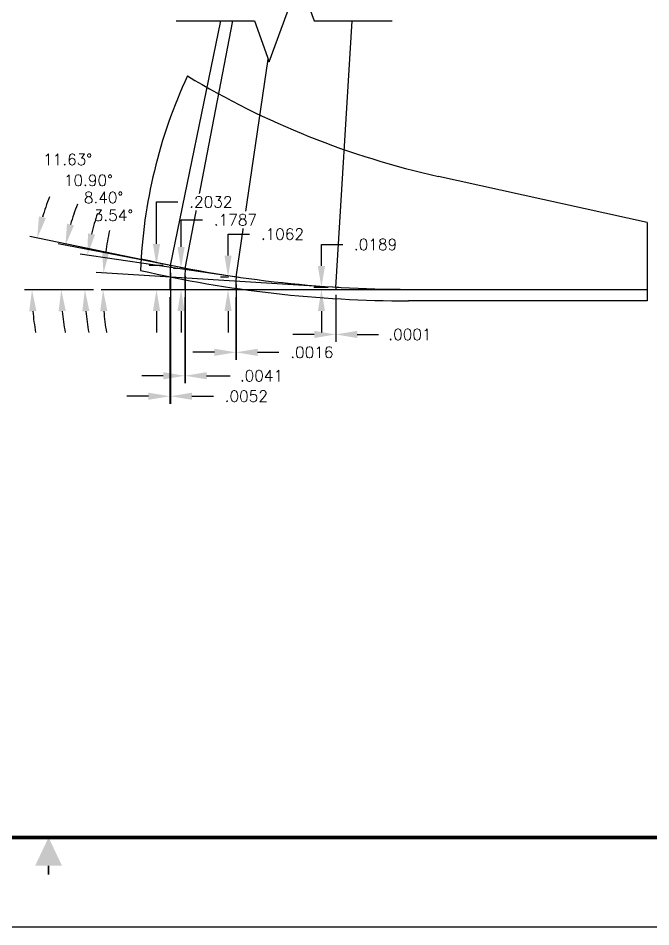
# Model space of a CAD drawing. Extents: x 0 to 22, y 0 to 19.5.
# Drawn here: x 10.75 to 16.05, y 0 to 7.62 of the extents above; entities that cross this region are included whole.
import ezdxf
from ezdxf.enums import TextEntityAlignment as Align

# ---------------------------------------------------------------- set-up
doc = ezdxf.new("R2010")
doc.units = 0
doc.header["$LTSCALE"] = 0.5
doc.header["$MEASUREMENT"] = 0
doc.header["$PDMODE"] = 3
doc.layers.get('0').update_dxf_attribs({"linetype": 'CONTINUOUS'})
doc.layers.get('Defpoints').update_dxf_attribs({"color": 10, "linetype": 'CONTINUOUS'})
doc.layers.add('Dims', color=4, linetype='CONTINUOUS')
doc.layers.add('Title Block', color=7, linetype='CONTINUOUS')
doc.styles.add('RomanS', font='romans')
doc.dimstyles.get("Standard").update_dxf_attribs({"dimtxt": 0.094, "dimasz": 0.18, "dimexe": 0.0625, "dimexo": 0.0625, "dimgap": 0.09, "dimtad": 0, "dimtih": 1, "dimtoh": 1, "dimdec": 4, "dimzin": 4, "dimdsep": 46, "dimtxsty": 'RomanS', "dimcen": 0.09, "dimazin": 1, "dimtfac": 1, "dimtdec": 4, "dimtofl": 0, "dimtmove": 0, "dimatfit": 0, "dimfxl": 1, "dimtolj": 1, "dimtzin": 0, "dimarcsym": 0})

# ---------------------------------------------------------------- blocks, each defined once
blk = doc.blocks.new('COT_cblock')
at = {"layer": 'Title Block', "color": 8}
blk.add_lwpolyline([(0, 0), (22, 0), (22, 17), (0, 17)], close=True, dxfattribs=at)
at = {"layer": 'Title Block', "const_width": 0.03}
blk.add_lwpolyline([(21.38, 16.25), (0.62, 16.25), (0.62, 0.75), (21.38, 0.75)], close=True, dxfattribs=at)
at = {"layer": 'Title Block', "const_width": 0.015}
blk.add_lwpolyline([(11, 0.4375), (11, 0.5125)], dxfattribs=at)
at = {"layer": 'Title Block'}
blk.add_solid([(10.8875, 0.5125), (11.1125, 0.5125), (11, 0.75)], dxfattribs=at)
at = {"layer": 'Title Block', "color": 1, "style": 'RomanS', "flags": 8}
for tag, p in [('FNAME', (0.37, 3.75)), ('REVDATE', (0.37, 2.25)), ('USER', (0.37, 0.75))]:
    blk.add_attdef(tag, text='', height=0.047, rotation=90, dxfattribs=at).set_placement(p, align=Align.BOTTOM_LEFT)
at = {"layer": 'Title Block', "color": 3, "style": 'RomanS', "flags": 8}
for tag, height, p in [('DRAWN', 0.11, (16.9503, 1.9844)), ('TITL1', 0.125, (19.587, 1.6835)), ('TITL2', 0.094, (19.587, 1.5143)), ('TITL3', 0.094, (19.587, 1.3739))]:
    blk.add_attdef(tag, text='', height=height, dxfattribs=at).set_placement(p, align=Align.MIDDLE_CENTER)
for tag, p in [('DDATE', (16.6059, 1.6718)), ('CHECK', (16.6059, 1.406)), ('MATRL', (16.6059, 1.1487)), ('PDATE', (16.6059, 0.8829)), ('SCALE', (18.1459, 0.8555)), ('SHEET', (20.2553, 0.8555))]:
    blk.add_attdef(tag, text='', height=0.094, dxfattribs=at).set_placement(p, align=Align.MIDDLE_LEFT)
for tag, p in [('FSCM#', (18.5872, 1.1213)), ('DWG#', (20.0595, 1.1213)), ('REV#', (21.2197, 1.1213))]:
    blk.add_attdef(tag, text='', height=0.094, dxfattribs=at).set_placement(p, align=Align.TOP_CENTER)
blk = doc.blocks.new('*D25')
at = {"layer": 'Defpoints', "color": 0, "transparency": 16777216}
for p in [(1.0216, 5.4074), (2.603, 5.3891), (2.675, 5.3825), (11.44, 5.3437), (14.018, 5.3437)]:
    blk.add_point(p, dxfattribs=at)
at = {"layer": 'Dims', "color": 0, "lineweight": -2, "transparency": 16777216}
for p, q in [((2.5407, 5.3949), (0.9672, 5.5404)), ((3.0316, 5.3437), (0.9581, 5.3437))]:
    blk.add_line(p, q, dxfattribs=at)
for start, end in [(164.76602, 169.74148), (184.97546, 189.95091)]:
    blk.add_arc((3.0941, 5.3437), 2.0735, start, end, dxfattribs=at)
at = {"layer": 'Dims', "color": 0, "transparency": 16777216}
for points in [[(1.0835, 5.7089), (1.024, 5.717), (1.0294, 5.5346)], [(0.9984, 5.1626), (1.0584, 5.1652), (1.0206, 5.3437)]]:
    blk.add_solid(points, dxfattribs=at)
at = {"layer": 'Dims', "color": 0, "transparency": 16777216, "insert": (1.1253, 5.9944), "char_height": 0.094, "attachment_point": 5, "style": 'RomanS', "bg_fill": 3, "box_fill_scale": 1.25, "bg_fill_color": 256, "bg_fill_true_color": 13158600, "bg_fill_transparency": 0}
blk.add_mtext('\\A1;5.28°', dxfattribs=at)
blk = doc.blocks.new('*D31')
at = {"layer": 'Defpoints', "color": 0, "transparency": 16777216}
for p in [(0.8411, 5.4485), (1.8948, 5.4832), (1.9145, 5.4798), (11.44, 5.3437), (14.018, 5.3437)]:
    blk.add_point(p, dxfattribs=at)
at = {"layer": 'Dims', "color": 0, "lineweight": -2, "transparency": 16777216}
for p, q in [((1.8332, 5.4936), (0.8027, 5.6672)), ((2.6596, 5.3437), (0.7757, 5.3437))]:
    blk.add_line(p, q, dxfattribs=at)
for start, end in [(159.48009, 164.95645), (185.47635, 190.95271)]:
    blk.add_arc((2.7221, 5.3437), 1.8839, start, end, dxfattribs=at)
at = {"layer": 'Dims', "color": 0, "transparency": 16777216}
for points in [[(0.932, 5.8263), (0.8734, 5.8391), (0.8644, 5.6568)], [(0.8168, 5.1625), (0.8767, 5.1654), (0.8382, 5.3437)]]:
    blk.add_solid(points, dxfattribs=at)
at = {"layer": 'Dims', "color": 0, "transparency": 16777216, "insert": (1.0285, 6.1689), "char_height": 0.094, "attachment_point": 5, "style": 'RomanS', "bg_fill": 3, "box_fill_scale": 1.25, "bg_fill_color": 256, "bg_fill_true_color": 13158600, "bg_fill_transparency": 0}
blk.add_mtext('\\A1;9.57°', dxfattribs=at)
blk = doc.blocks.new('*D34')
at = {"layer": 'Defpoints', "color": 0, "transparency": 16777216}
for p in [(1.5549, 5.5469), (1.5745, 5.5429), (0.6402, 5.4723), (11.44, 5.3437), (14.018, 5.3437)]:
    blk.add_point(p, dxfattribs=at)
at = {"layer": 'Dims', "color": 0, "lineweight": -2, "transparency": 16777216}
for p, q in [((1.4937, 5.5595), (0.6135, 5.7396)), ((2.4852, 5.3437), (0.5734, 5.3437))]:
    blk.add_line(p, q, dxfattribs=at)
for start, end in [(157.63969, 163.03614), (185.39644, 190.79289)]:
    blk.add_arc((2.5477, 5.3437), 1.9118, start, end, dxfattribs=at)
at = {"layer": 'Dims', "color": 0, "transparency": 16777216}
for points in [[(0.7482, 5.8941), (0.69, 5.9089), (0.6747, 5.7271)], [(0.6144, 5.1625), (0.6743, 5.1653), (0.6359, 5.3437)]]:
    blk.add_solid(points, dxfattribs=at)
at = {"layer": 'Dims', "color": 0, "transparency": 16777216, "insert": (0.9107, 6.3313), "char_height": 0.094, "attachment_point": 5, "style": 'RomanS', "bg_fill": 3, "box_fill_scale": 1.25, "bg_fill_color": 256, "bg_fill_true_color": 13158600, "bg_fill_transparency": 0}
blk.add_mtext('\\A1;11.57°', dxfattribs=at)
blk = doc.blocks.new('*D66')
at = {"layer": 'Defpoints', "color": 0, "transparency": 16777216}
for p in [(13.287, 5.3626), (13.4067, 5.3626), (13.4067, 5.3437)]:
    blk.add_point(p, dxfattribs=at)
at = {"layer": 'Dims', "color": 0, "lineweight": -2, "transparency": 16777216}
for p, q in [((13.287, 5.5426), (13.287, 5.7226)), ((13.287, 5.7226), (13.467, 5.7226)), ((13.3442, 5.3626), (13.2245, 5.3626)), ((13.3442, 5.3437), (13.2245, 5.3437)), ((13.287, 5.1637), (13.287, 4.9837))]:
    blk.add_line(p, q, dxfattribs=at)
at = {"layer": 'Dims', "color": 0, "transparency": 16777216}
for points in [[(13.257, 5.5426), (13.317, 5.5426), (13.287, 5.3626)], [(13.257, 5.1637), (13.317, 5.1637), (13.287, 5.3437)]]:
    blk.add_solid(points, dxfattribs=at)
at = {"layer": 'Dims', "color": 0, "transparency": 16777216, "insert": (13.7406, 5.7226), "char_height": 0.094, "attachment_point": 5, "style": 'RomanS', "bg_fill": 3, "box_fill_scale": 1.25, "bg_fill_color": 256, "bg_fill_true_color": 13158600, "bg_fill_transparency": 0}
blk.add_mtext('\\A1;.0189', dxfattribs=at)
blk = doc.blocks.new('*D67')
at = {"layer": 'Defpoints', "color": 0, "transparency": 16777216}
for p in [(12.5043, 5.4499), (12.5713, 5.4499), (12.5697, 5.3437)]:
    blk.add_point(p, dxfattribs=at)
at = {"layer": 'Dims', "color": 0, "lineweight": -2, "transparency": 16777216}
for p, q in [((12.5043, 5.6299), (12.5043, 5.8099)), ((12.5043, 5.8099), (12.6843, 5.8099)), ((12.5088, 5.4499), (12.4418, 5.4499)), ((12.5072, 5.3437), (12.4418, 5.3437)), ((12.5043, 5.1637), (12.5043, 4.9837))]:
    blk.add_line(p, q, dxfattribs=at)
at = {"layer": 'Dims', "color": 0, "transparency": 16777216}
for points in [[(12.4743, 5.6299), (12.5343, 5.6299), (12.5043, 5.4499)], [(12.4743, 5.1637), (12.5343, 5.1637), (12.5043, 5.3437)]]:
    blk.add_solid(points, dxfattribs=at)
at = {"layer": 'Dims', "color": 0, "transparency": 16777216, "insert": (12.9601, 5.8099), "char_height": 0.094, "attachment_point": 5, "style": 'RomanS', "bg_fill": 3, "box_fill_scale": 1.25, "bg_fill_color": 256, "bg_fill_true_color": 13158600, "bg_fill_transparency": 0}
blk.add_mtext('\\A1;.1062', dxfattribs=at)
blk = doc.blocks.new('*D68')
at = {"layer": 'Defpoints', "color": 0, "transparency": 16777216}
for p in [(12.1105, 5.5224), (12.1449, 5.5224), (12.1408, 5.3437)]:
    blk.add_point(p, dxfattribs=at)
at = {"layer": 'Dims', "color": 0, "lineweight": -2, "transparency": 16777216}
for p, q in [((12.1105, 5.7024), (12.1105, 5.9292)), ((12.1105, 5.9292), (12.2905, 5.9292)), ((12.0824, 5.5224), (12.048, 5.5224)), ((12.0783, 5.3437), (12.048, 5.3437)), ((12.1105, 5.1637), (12.1105, 4.9837))]:
    blk.add_line(p, q, dxfattribs=at)
at = {"layer": 'Dims', "color": 0, "transparency": 16777216}
for points in [[(12.0805, 5.7024), (12.1405, 5.7024), (12.1105, 5.5224)], [(12.0805, 5.1637), (12.1405, 5.1637), (12.1105, 5.3437)]]:
    blk.add_solid(points, dxfattribs=at)
at = {"layer": 'Dims', "color": 0, "transparency": 16777216, "insert": (12.5662, 5.9292), "char_height": 0.094, "attachment_point": 5, "style": 'RomanS', "bg_fill": 3, "box_fill_scale": 1.25, "bg_fill_color": 256, "bg_fill_true_color": 13158600, "bg_fill_transparency": 0}
blk.add_mtext('\\A1;.1787', dxfattribs=at)
blk = doc.blocks.new('*D69')
at = {"layer": 'Defpoints', "color": 0, "transparency": 16777216}
for p in [(13.4067, 5.3626), (13.4067, 5.3437), (13.4067, 4.9685)]:
    blk.add_point(p, dxfattribs=at)
at = {"layer": 'Dims', "color": 0, "lineweight": -2, "transparency": 16777216}
for p, q in [((13.4067, 5.3001), (13.4067, 4.906)), ((13.4067, 5.2812), (13.4067, 4.906)), ((13.2267, 4.9685), (13.0467, 4.9685)), ((13.5867, 4.9685), (13.7667, 4.9685))]:
    blk.add_line(p, q, dxfattribs=at)
at = {"layer": 'Dims', "color": 0, "transparency": 16777216}
for points in [[(13.2267, 4.9985), (13.2267, 4.9385), (13.4067, 4.9685)], [(13.5867, 4.9985), (13.5867, 4.9385), (13.4067, 4.9685)]]:
    blk.add_solid(points, dxfattribs=at)
at = {"layer": 'Dims', "color": 0, "transparency": 16777216, "insert": (14.0291, 4.9685), "char_height": 0.094, "attachment_point": 5, "style": 'RomanS', "bg_fill": 3, "box_fill_scale": 1.25, "bg_fill_color": 256, "bg_fill_true_color": 13158600, "bg_fill_transparency": 0}
blk.add_mtext('\\A1;.0001', dxfattribs=at)
blk = doc.blocks.new('*D70')
at = {"layer": 'Defpoints', "color": 0, "transparency": 16777216}
for p in [(12.5713, 5.4499), (12.5697, 5.3437), (12.5713, 4.8184)]:
    blk.add_point(p, dxfattribs=at)
at = {"layer": 'Dims', "color": 0, "lineweight": -2, "transparency": 16777216}
for p, q in [((12.5713, 5.3874), (12.5713, 4.7559)), ((12.5697, 5.2812), (12.5697, 4.7559)), ((12.3897, 4.8184), (12.2097, 4.8184)), ((12.7513, 4.8184), (12.9313, 4.8184))]:
    blk.add_line(p, q, dxfattribs=at)
at = {"layer": 'Dims', "color": 0, "transparency": 16777216}
for points in [[(12.3897, 4.8484), (12.3897, 4.7884), (12.5697, 4.8184)], [(12.7513, 4.8484), (12.7513, 4.7884), (12.5713, 4.8184)]]:
    blk.add_solid(points, dxfattribs=at)
at = {"layer": 'Dims', "color": 0, "transparency": 16777216, "insert": (13.2071, 4.8184), "char_height": 0.094, "attachment_point": 5, "style": 'RomanS', "bg_fill": 3, "box_fill_scale": 1.25, "bg_fill_color": 256, "bg_fill_true_color": 13158600, "bg_fill_transparency": 0}
blk.add_mtext('\\A1;.0016', dxfattribs=at)
blk = doc.blocks.new('*D71')
at = {"layer": 'Defpoints', "color": 0, "transparency": 16777216}
for p in [(12.1449, 5.5224), (12.1408, 5.3437), (12.1449, 4.6218)]:
    blk.add_point(p, dxfattribs=at)
at = {"layer": 'Dims', "color": 0, "lineweight": -2, "transparency": 16777216}
for p, q in [((12.1449, 5.4599), (12.1449, 4.5593)), ((12.1408, 5.2812), (12.1408, 4.5593)), ((11.9608, 4.6218), (11.7808, 4.6218)), ((12.3249, 4.6218), (12.5221, 4.6218))]:
    blk.add_line(p, q, dxfattribs=at)
at = {"layer": 'Dims', "color": 0, "transparency": 16777216}
for points in [[(11.9608, 4.6518), (11.9608, 4.5918), (12.1408, 4.6218)], [(12.3249, 4.6518), (12.3249, 4.5918), (12.1449, 4.6218)]]:
    blk.add_solid(points, dxfattribs=at)
at = {"layer": 'Dims', "color": 0, "transparency": 16777216, "insert": (12.7844, 4.6218), "char_height": 0.094, "attachment_point": 5, "style": 'RomanS', "bg_fill": 3, "box_fill_scale": 1.25, "bg_fill_color": 256, "bg_fill_true_color": 13158600, "bg_fill_transparency": 0}
blk.add_mtext('\\A1;.0041', dxfattribs=at)
blk = doc.blocks.new('*D72')
at = {"layer": 'Defpoints', "color": 0, "transparency": 16777216}
for p in [(11.44, 5.3437), (11.4567, 5.3902), (13.3807, 5.3642), (13.4328, 5.361), (14.018, 5.3437)]:
    blk.add_point(p, dxfattribs=at)
at = {"layer": 'Dims', "color": 0, "lineweight": -2, "transparency": 16777216}
blk.add_line((13.3183, 5.3681), (11.3981, 5.4868), dxfattribs=at)
for start, end in [(167.31644, 171.88937), (184.57293, 189.14586)]:
    blk.add_arc((13.7121, 5.3437), 2.2559, start, end, dxfattribs=at)
at = {"layer": 'Dims', "color": 0, "transparency": 16777216}
for points in [[(11.5086, 5.659), (11.4489, 5.665), (11.4605, 5.4829)], [(11.4334, 5.1627), (11.4934, 5.1651), (11.4562, 5.3437)]]:
    blk.add_solid(points, dxfattribs=at)
at = {"layer": 'Dims', "color": 0, "transparency": 16777216, "insert": (11.5441, 5.9673), "char_height": 0.094, "attachment_point": 5, "style": 'RomanS', "bg_fill": 3, "box_fill_scale": 1.25, "bg_fill_color": 256, "bg_fill_true_color": 13158600, "bg_fill_transparency": 0}
blk.add_mtext('\\A1;3.54°', dxfattribs=at)
blk = doc.blocks.new('*D73')
at = {"layer": 'Defpoints', "color": 0, "transparency": 16777216}
for p in [(11.3066, 5.4407), (12.5455, 5.4537), (12.5971, 5.4461), (11.44, 5.3437), (14.018, 5.3437)]:
    blk.add_point(p, dxfattribs=at)
at = {"layer": 'Dims', "color": 0, "lineweight": -2, "transparency": 16777216}
for p, q in [((12.4837, 5.4629), (11.2637, 5.643)), ((11.3775, 5.3437), (11.2418, 5.3437))]:
    blk.add_line(p, q, dxfattribs=at)
for start, end in [(161.21585, 166.40925), (185.1934, 190.38679)]:
    blk.add_arc((13.2908, 5.3437), 1.9865, start, end, dxfattribs=at)
at = {"layer": 'Dims', "color": 0, "transparency": 16777216}
for points in [[(11.3893, 5.8048), (11.3304, 5.8162), (11.3256, 5.6338)], [(11.2824, 5.1626), (11.3424, 5.1653), (11.3043, 5.3437)]]:
    blk.add_solid(points, dxfattribs=at)
at = {"layer": 'Dims', "color": 0, "transparency": 16777216, "insert": (11.4608, 6.1166), "char_height": 0.094, "attachment_point": 5, "style": 'RomanS', "bg_fill": 3, "box_fill_scale": 1.25, "bg_fill_color": 256, "bg_fill_true_color": 13158600, "bg_fill_transparency": 0}
blk.add_mtext('\\A1;8.40°', dxfattribs=at)
blk = doc.blocks.new('*D74')
at = {"layer": 'Defpoints', "color": 0, "transparency": 16777216}
for p in [(12.1015, 5.5308), (12.1883, 5.5141), (11.1102, 5.4683), (11.44, 5.3437), (14.018, 5.3437)]:
    blk.add_point(p, dxfattribs=at)
at = {"layer": 'Dims', "color": 0, "lineweight": -2, "transparency": 16777216}
for p, q in [((12.0401, 5.5426), (11.0804, 5.7274)), ((11.3775, 5.3437), (11.0438, 5.3437))]:
    blk.add_line(p, q, dxfattribs=at)
for start, end in [(158.6086, 163.85456), (185.24595, 190.49191)]:
    blk.add_arc((13.0729, 5.3437), 1.9666, start, end, dxfattribs=at)
at = {"layer": 'Dims', "color": 0, "transparency": 16777216}
for points in [[(11.213, 5.8836), (11.1547, 5.8976), (11.1418, 5.7156)], [(11.0846, 5.1625), (11.1445, 5.1653), (11.1063, 5.3437)]]:
    blk.add_solid(points, dxfattribs=at)
at = {"layer": 'Dims', "color": 0, "transparency": 16777216, "insert": (11.3332, 6.2608), "char_height": 0.094, "attachment_point": 5, "style": 'RomanS', "bg_fill": 3, "box_fill_scale": 1.25, "bg_fill_color": 256, "bg_fill_true_color": 13158600, "bg_fill_transparency": 0}
blk.add_mtext('\\A1;10.90°', dxfattribs=at)
blk = doc.blocks.new('*D93')
at = {"layer": 'Defpoints', "color": 0, "transparency": 16777216}
for p in [(10.8659, 5.4889), (12.0119, 5.549), (12.0315, 5.5449), (11.44, 5.3437), (14.018, 5.3437)]:
    blk.add_point(p, dxfattribs=at)
at = {"layer": 'Dims', "color": 0, "lineweight": -2, "transparency": 16777216}
for p, q in [((11.9507, 5.5616), (10.8438, 5.7893)), ((11.3775, 5.3437), (10.7985, 5.3437))]:
    blk.add_line(p, q, dxfattribs=at)
for start, end in [(158.77135, 163.57281), (184.80146, 189.60292)]:
    blk.add_arc((13.0095, 5.3437), 2.1486, start, end, dxfattribs=at)
at = {"layer": 'Dims', "color": 0, "transparency": 16777216}
for points in [[(10.9778, 5.9441), (10.9196, 5.9586), (10.905, 5.7767)], [(10.8385, 5.1626), (10.8985, 5.1651), (10.861, 5.3437)]]:
    blk.add_solid(points, dxfattribs=at)
at = {"layer": 'Dims', "color": 0, "transparency": 16777216, "insert": (11.1593, 6.4359), "char_height": 0.094, "attachment_point": 5, "style": 'RomanS', "bg_fill": 3, "box_fill_scale": 1.25, "bg_fill_color": 256, "bg_fill_true_color": 13158600, "bg_fill_transparency": 0}
blk.add_mtext('\\A1;11.63°', dxfattribs=at)
blk = doc.blocks.new('*D94')
at = {"layer": 'Defpoints', "color": 0, "transparency": 16777216}
for p in [(11.9045, 5.547), (12.0217, 5.547), (12.0166, 5.3437)]:
    blk.add_point(p, dxfattribs=at)
at = {"layer": 'Dims', "color": 0, "lineweight": -2, "transparency": 16777216}
for p, q in [((11.9045, 5.727), (11.9045, 6.0797)), ((11.9045, 6.0797), (12.0845, 6.0797)), ((11.9592, 5.547), (11.842, 5.547)), ((11.9541, 5.3437), (11.842, 5.3437)), ((11.9045, 5.1637), (11.9045, 4.9837))]:
    blk.add_line(p, q, dxfattribs=at)
at = {"layer": 'Dims', "color": 0, "transparency": 16777216}
for points in [[(11.8745, 5.727), (11.9345, 5.727), (11.9045, 5.547)], [(11.8745, 5.1637), (11.9345, 5.1637), (11.9045, 5.3437)]]:
    blk.add_solid(points, dxfattribs=at)
at = {"layer": 'Dims', "color": 0, "transparency": 16777216, "insert": (12.3603, 6.0797), "char_height": 0.094, "attachment_point": 5, "style": 'RomanS', "bg_fill": 3, "box_fill_scale": 1.25, "bg_fill_color": 256, "bg_fill_true_color": 13158600, "bg_fill_transparency": 0}
blk.add_mtext('\\A1;.2032', dxfattribs=at)
blk = doc.blocks.new('*D95')
at = {"layer": 'Defpoints', "color": 0, "transparency": 16777216}
for p in [(12.0217, 5.547), (12.0166, 5.3437), (12.0217, 4.4501)]:
    blk.add_point(p, dxfattribs=at)
at = {"layer": 'Dims', "color": 0, "lineweight": -2, "transparency": 16777216}
for p, q in [((12.0217, 5.4845), (12.0217, 4.3876)), ((12.0166, 5.2812), (12.0166, 4.3876)), ((11.8366, 4.4501), (11.6566, 4.4501)), ((12.2017, 4.4501), (12.3817, 4.4501))]:
    blk.add_line(p, q, dxfattribs=at)
at = {"layer": 'Dims', "color": 0, "transparency": 16777216}
for points in [[(11.8366, 4.4801), (11.8366, 4.4201), (12.0166, 4.4501)], [(12.2017, 4.4801), (12.2017, 4.4201), (12.0217, 4.4501)]]:
    blk.add_solid(points, dxfattribs=at)
at = {"layer": 'Dims', "color": 0, "transparency": 16777216, "insert": (12.6575, 4.4501), "char_height": 0.094, "attachment_point": 5, "style": 'RomanS', "bg_fill": 3, "box_fill_scale": 1.25, "bg_fill_color": 256, "bg_fill_true_color": 13158600, "bg_fill_transparency": 0}
blk.add_mtext('\\A1;.0052', dxfattribs=at)

msp = doc.modelspace()

# ---------------------------------------------------------------- linework, layer by layer
for p, q in [((16.01801, 5.90623), (14.26801, 6.29419)), ((16.01801, 5.90623), (16.01801, 5.24998)), ((14.01801, 5.34373), (11.44001, 5.34373)), ((16.01801, 5.24998), (14.01801, 5.24998))]:
    msp.add_line(p, q)
at = {"flags": 128}
msp.add_lwpolyline([(12.06926, 7.59787), (12.72481, 7.59787), (12.84981, 7.25443), (13.09981, 7.9413), (13.22481, 7.59787), (13.88037, 7.59787)], dxfattribs=at)
at = {"color": 1, "flags": 128}
msp.add_lwpolyline([(16.01801, 5.34373), (14.01801, 5.34373, -0.0571426), (11.77579, 5.60082)], format="xyb", dxfattribs=at)
for centre, radius, start, end in [((16.01801, 5.34373), 4.25, 155.055305, 177.816164), ((15.78309, 13.12826), 7, 238.872428, 257.5), ((14.01801, 15.24998), 10, 257.015272, 270)]:
    msp.add_arc(centre, radius, start, end)

# ---------------------------------------------------------------- block references
at = {"layer": 'Title Block', "color": 4}
msp.add_blockref('COT_cblock', (0, 0), dxfattribs=at)

# ---------------------------------------------------------------- next in the draw order: dimensions: what is measured, and where the dimension line sits
at = {"layer": 'Dims'}
dim = msp.add_angular_dim_2l(base=(1.02158, 5.40745), line1=((14.01801, 5.34373), (11.44001, 5.34373)), line2=((2.60298, 5.38914), (2.67498, 5.38248)), dimstyle='Standard', override={"dimtfill": 1}, dxfattribs=at)
dim.commit()
dim.dimension.update_dxf_attribs({"geometry": '*D25', "text_midpoint": (1.12534, 5.99439), "dimtype": 162})

# ---------------------------------------------------------------- next in the draw order: dimensions: what is measured, and where the dimension line sits
dim = msp.add_angular_dim_2l(base=(0.841085, 5.448532), line1=((14.018011, 5.343726), (11.440007, 5.343726)), line2=((1.89479, 5.483171), (1.914512, 5.479846)), dimstyle='Standard', override={"dimtfill": 1}, dxfattribs=at)
dim.commit()
dim.dimension.update_dxf_attribs({"geometry": '*D31', "text_midpoint": (1.028482, 6.168871), "dimtype": 162})

# ---------------------------------------------------------------- next in the draw order: dimensions: what is measured, and where the dimension line sits
dim = msp.add_angular_dim_2l(base=(0.64022, 5.47229), line1=((14.01801, 5.34373), (11.44001, 5.34373)), line2=((1.55491, 5.54693), (1.5745, 5.54292)), dimstyle='Standard', override={"dimtfill": 1}, dxfattribs=at)
dim.commit()
dim.dimension.update_dxf_attribs({"geometry": '*D34', "text_midpoint": (0.9107, 6.33127), "dimtype": 162})

# ---------------------------------------------------------------- next in the draw order: linework, layer by layer
for p, q in [((12.14487, 5.52243), (12.54452, 7.59787)), ((13.40674, 5.3626), (13.54493, 7.59787)), ((12.57133, 5.44993), (12.8412, 7.27809))]:
    msp.add_line(p, q, dxfattribs=at)
for radius, start in [(3.44832, 178.235077), (2.61134, 179.585809)]:
    msp.add_arc((16.01801, 5.34373), radius, start, 180, dxfattribs=at)

# ---------------------------------------------------------------- next in the draw order: dimensions: what is measured, and where the dimension line sits
for base, p1, p2, picture, middle in [((12.50433, 5.44993), (12.56969, 5.34373), (12.57133, 5.44993), '*D67', (12.96009, 5.80993)), ((13.28704, 5.3626), (13.40668, 5.34373), (13.40674, 5.3626), '*D66', (13.74057, 5.7226))]:
    dim = msp.add_linear_dim(base=base, p1=p1, p2=p2, angle=90, dimstyle='Standard', override={"dimtfill": 1}, dxfattribs=at)
    dim.commit()
    dim.dimension.update_dxf_attribs({"geometry": picture, "text_midpoint": middle, "dimtype": 160})

# ---------------------------------------------------------------- next in the draw order: dimensions: what is measured, and where the dimension line sits
dim = msp.add_linear_dim(base=(12.11048, 5.52243), p1=(12.14075, 5.34373), p2=(12.14487, 5.52243), angle=90, dimstyle='Standard', override={"dimtfill": 1}, dxfattribs=at)
dim.commit()
dim.dimension.update_dxf_attribs({"geometry": '*D68', "text_midpoint": (12.56624, 5.9292), "dimtype": 160})
dim = msp.add_linear_dim(base=(13.40674, 4.96853), p1=(13.40668, 5.34373), p2=(13.40674, 5.3626), dimstyle='Standard', override={"dimtfill": 1}, dxfattribs=at)
dim.commit()
dim.dimension.update_dxf_attribs({"geometry": '*D69', "text_midpoint": (14.02908, 4.96853), "dimtype": 160})

# ---------------------------------------------------------------- next in the draw order: dimensions: what is measured, and where the dimension line sits
dim = msp.add_linear_dim(base=(12.57133, 4.81842), p1=(12.56969, 5.34373), p2=(12.57133, 5.44993), dimstyle='Standard', override={"dimtfill": 1}, dxfattribs=at)
dim.commit()
dim.dimension.update_dxf_attribs({"geometry": '*D70', "text_midpoint": (13.20709, 4.81842), "dimtype": 160})

# ---------------------------------------------------------------- next in the draw order: linework, layer by layer
msp.add_line((13.43279, 5.36099), (13.38069, 5.36421), dxfattribs=at)

# ---------------------------------------------------------------- next in the draw order: dimensions: what is measured, and where the dimension line sits
dim = msp.add_linear_dim(base=(12.14487, 4.62184), p1=(12.14075, 5.34373), p2=(12.14487, 5.52243), dimstyle='Standard', override={"dimtfill": 1}, dxfattribs=at)
dim.commit()
dim.dimension.update_dxf_attribs({"geometry": '*D71', "text_midpoint": (12.78441, 4.62184), "dimtype": 160})

# ---------------------------------------------------------------- next in the draw order: linework, layer by layer
msp.add_line((12.59715, 5.44612), (12.54551, 5.45374), dxfattribs=at)

# ---------------------------------------------------------------- next in the draw order: dimensions: what is measured, and where the dimension line sits
dim = msp.add_angular_dim_2l(base=(11.45668, 5.39015), line1=((13.43279, 5.36099), (13.38069, 5.36421)), line2=((14.01801, 5.34373), (11.44001, 5.34373)), dimstyle='Standard', override={"dimtfill": 1}, dxfattribs=at)
dim.commit()
dim.dimension.update_dxf_attribs({"geometry": '*D72', "text_midpoint": (11.54409, 5.96725), "dimtype": 162})

# ---------------------------------------------------------------- next in the draw order: dimensions: what is measured, and where the dimension line sits
dim = msp.add_angular_dim_2l(base=(11.306623, 5.440736), line1=((12.597147, 5.446119), (12.545507, 5.453742)), line2=((14.018011, 5.343726), (11.440007, 5.343726)), dimstyle='Standard', override={"dimtfill": 1}, dxfattribs=at)
dim.commit()
dim.dimension.update_dxf_attribs({"geometry": '*D73', "text_midpoint": (11.460766, 6.116602), "dimtype": 162})

# ---------------------------------------------------------------- next in the draw order: linework, layer by layer
msp.add_line((12.18827, 5.51407), (12.10147, 5.53079), dxfattribs=at)
msp.add_arc((16.01801, 5.34373), 3.87726, 177.358275, 180, dxfattribs=at)

# ---------------------------------------------------------------- next in the draw order: dimensions: what is measured, and where the dimension line sits
dim = msp.add_angular_dim_2l(base=(11.11024, 5.46835), line1=((14.01801, 5.34373), (11.44001, 5.34373)), line2=((12.18827, 5.51407), (12.10147, 5.53079)), dimstyle='Standard', override={"dimtfill": 1}, dxfattribs=at)
dim.commit()
dim.dimension.update_dxf_attribs({"geometry": '*D74', "text_midpoint": (11.3332, 6.2608), "dimtype": 162})

# ---------------------------------------------------------------- next in the draw order: linework, layer by layer
for p, q in [((12.02172, 5.54695), (12.44368, 7.59787)), ((12.01193, 5.54897), (12.03152, 5.54494))]:
    msp.add_line(p, q, dxfattribs=at)
msp.add_arc((16.01801, 5.34373), 4.00145, 177.088773, 180, dxfattribs=at)

# ---------------------------------------------------------------- next in the draw order: dimensions: what is measured, and where the dimension line sits
dim = msp.add_angular_dim_2l(base=(10.8658683, 5.4889351), line1=((14.0180107, 5.3437259), (11.4400067, 5.3437259)), line2=((12.01193, 5.5489692), (12.0315197, 5.5449389)), dimstyle='Standard', override={"dimtfill": 1}, dxfattribs=at)
dim.commit()
dim.dimension.update_dxf_attribs({"geometry": '*D93', "text_midpoint": (11.1592521, 6.4358975), "dimtype": 162})

# ---------------------------------------------------------------- next in the draw order: dimensions: what is measured, and where the dimension line sits
dim = msp.add_linear_dim(base=(11.90452, 5.54695), p1=(12.01656, 5.34373), p2=(12.02172, 5.54695), angle=90, dimstyle='Standard', override={"dimtfill": 1}, dxfattribs=at)
dim.commit()
dim.dimension.update_dxf_attribs({"geometry": '*D94', "text_midpoint": (12.36028, 6.07965), "dimtype": 160})

# ---------------------------------------------------------------- next in the draw order: dimensions: what is measured, and where the dimension line sits
dim = msp.add_linear_dim(base=(12.02172, 4.45013), p1=(12.01656, 5.34373), p2=(12.02172, 5.54695), dimstyle='Standard', override={"dimtfill": 1}, dxfattribs=at)
dim.commit()
dim.dimension.update_dxf_attribs({"geometry": '*D95', "text_midpoint": (12.65749, 4.45013), "dimtype": 160})

doc.saveas('drawing.dxf')
